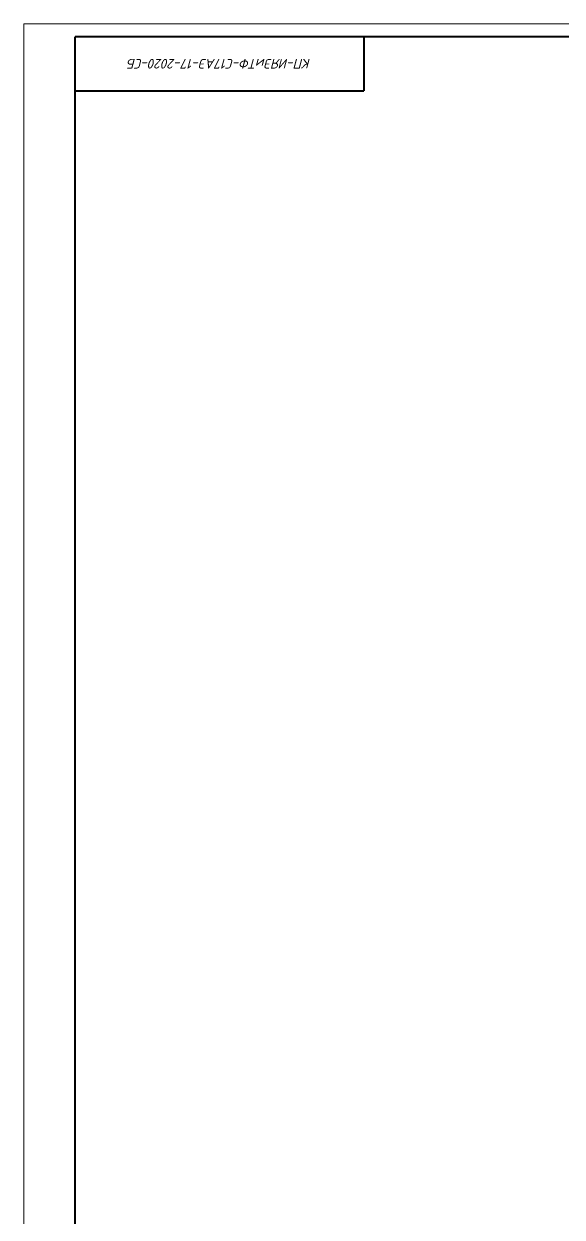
# Model space of a CAD drawing. Header units: millimetres. Extents: x 2879 to 23223, y -3142 to 6314.
# Drawn here: x 2879 to 4223, y 3336 to 6314 of the extents above; entities that cross this region are included whole.
import ezdxf

# ---------------------------------------------------------------- set-up
doc = ezdxf.new("R2010")
doc.units = ezdxf.units.MM
doc.layers.get('0').update_dxf_attribs({"lineweight": 40})
doc.layers.add('штриховка', color=7, linetype='Continuous', lineweight=20)
doc.styles.add('Размеры', font='isocpeur.ttf', dxfattribs={"oblique": 15})

msp = doc.modelspace()

# ---------------------------------------------------------------- linework, layer by layer
for p, q in [((8222.415, 6281.55), (3007.415, 6281.55)), ((3007.415, -1254.45), (3007.415, 6281.55)), ((3727.415, 6281.55), (3727.415, 6146.55)), ((3007.415, 6146.55), (3727.415, 6146.55))]:
    msp.add_line(p, q)
at = {"layer": 'штриховка'}
for q in [(2879.415, -1286.45), (8254.415, 6313.55)]:
    msp.add_line((2879.415, 6313.55), q, dxfattribs=at)

# ---------------------------------------------------------------- texts
at = {"insert": (3367.415, 6214.05), "char_height": 24, "attachment_point": 5, "rotation": 180, "style": 'Размеры'}
msp.add_mtext_dynamic_manual_height_columns('КП-ИЯЭиТФ-C17АЭ-17-2020-СБ', width=721.53138, gutter_width=12.5, heights=[132.838], dxfattribs=at)

doc.saveas('drawing.dxf')
